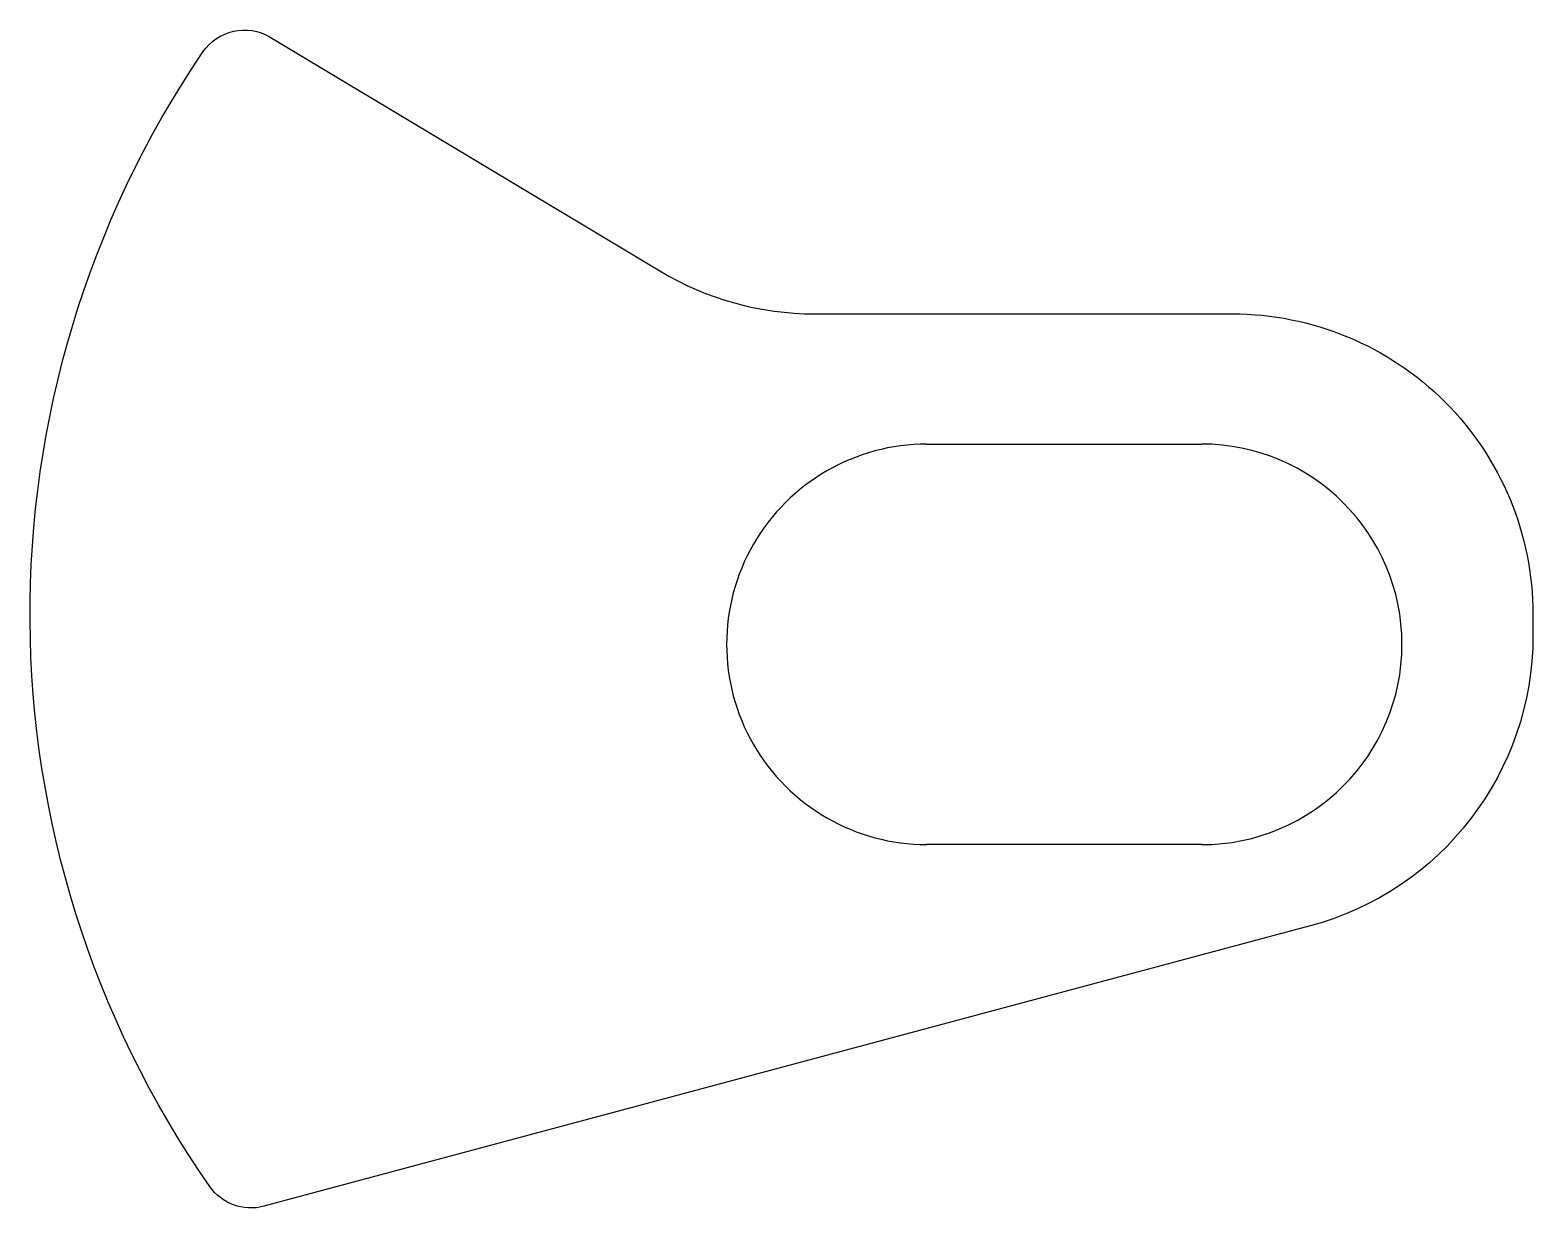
# Model space of a CAD drawing. Header units: millimetres. Extents: x 10 to 160, y -22 to 95.
import ezdxf

# ---------------------------------------------------------------- set-up
doc = ezdxf.new("R2010")
doc.units = ezdxf.units.MM
doc.layers.get('0').update_dxf_attribs({"linetype": 'CONTINUOUS'})

msp = doc.modelspace()

# ---------------------------------------------------------------- linework, layer by layer
for p, q in [((100, 54.14), (127.41, 54.14)), ((127.41, 14.14), (100, 14.14))]:
    msp.add_line(p, q)
msp.add_lwpolyline([(33.81, -21.97, -0.316043), (28.41, -19.99, -0.310511), (27.73, 93.29, -0.397988), (34.44, 94.77), (73.35, 71.42, 0.135933), (88.79, 67.14), (130.48, 67.14, -0.414214), (160.48, 37.14), (160.48, 35, -0.339454), (138.24, 6.02)], format="xyb", close=True)
for centre, start, end in [((100, 34.14), 89.9999, 270.0001), ((127.41, 34.14), -90, 90)]:
    msp.add_arc(centre, 20, start, end)

doc.saveas('drawing.dxf')
